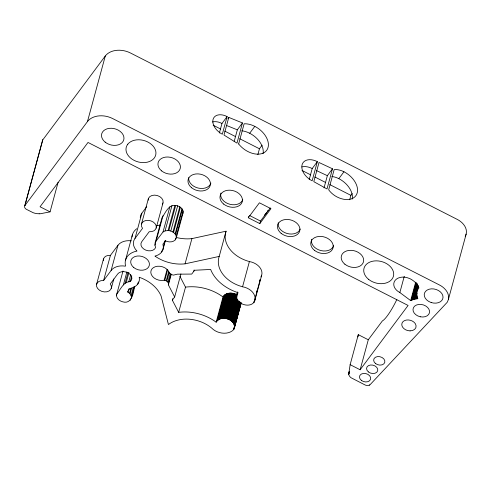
<?xml version="1.0" encoding="UTF-8"?>
<svg xmlns="http://www.w3.org/2000/svg" width="491" height="491" viewBox="0 0 491 491"><rect width="100%" height="100%" fill="white"/><g stroke="black" fill="none" stroke-linecap="round" stroke-linejoin="round"><path stroke-width="0.74" d="M176.201 237.441A33.627 24.47 15.2 0 0 191.913 238.614L226.069 231.2L219.213 256.419L185.064 263.833A33.627 24.47 15.2 0 1 154.947 256.099L155.15 256.05A15.246 11.097 15.2 0 0 161.723 251.951L162.859 249.888L163.38 247.034L162.92 244.174L165.412 240.829C168.959 242.658 174.784 242.468 176.232 238.049L176.244 236.281L183.094 211.069C182.259 207.754 178.884 205.846 175.71 205.385C168.438 204.416 165.43 212.898 161.987 217.759L155.138 242.977L154.953 245.224L155.622 247.519A7.623 5.548 15.2 0 1 145.674 250.079A7.623 5.548 15.2 0 1 141.715 241.762L149.196 231.727A7.623 5.548 15.2 0 0 156.138 225.7A7.623 5.548 15.2 0 0 145.919 220.496A7.623 5.548 15.2 0 0 142.531 228.327L134.706 238.853A15.246 11.097 15.2 0 0 136.701 250.791L136.983 251.073L136.308 251.208A19.333 14.073 15.2 0 0 127.635 256.106L127.163 256.713A19.333 14.073 15.2 0 0 125.61 265.999L125.242 266.159A15.246 11.097 15.2 0 0 111.445 270.056L103.589 280.557A7.623 5.548 15.2 0 0 96.647 286.591A7.623 5.548 15.2 0 0 106.866 291.789A7.623 5.548 15.2 0 0 110.26 283.958L117.742 273.923A7.623 5.548 15.2 0 1 128.513 273.106A7.623 5.548 15.2 0 1 130.219 281.595C123.167 281.766 120.645 289.561 116.729 294.06C115.52 297.877 119.399 301.081 122.768 301.842C131.76 304.555 133.448 292.924 134.497 286.707M176.232 238.049L183.088 212.83L183.094 211.069M131.367 298.233C131.827 295.472 129.741 292.992 127.39 291.832L129.882 288.487C132.883 287.953 135.854 286.566 137.744 284.111A15.246 11.097 15.2 0 0 139.229 277.415L139.186 277.243A33.621 24.47 15.2 0 1 161.085 295.993L168.431 324.539A30.27 22.027 15.2 0 1 211.738 328.123A13.656 9.937 15.2 0 0 233.544 329.719C238.43 320.304 220.827 313.737 216.157 322.194L215.813 321.943A39.796 28.963 15.2 0 0 178.656 312.35L172.316 300.124L174.655 296.987L168.388 284.878C169.266 282.294 166.197 280.03 163.841 280.275A9.525 6.935 15.2 0 1 151.338 274.61A9.525 6.935 15.2 0 1 157.574 266.245A9.525 6.935 15.2 0 1 169.309 272.928L170.543 274.254L173.384 275.132L177.355 274.168L191.736 274.076L194.577 270.265L210.645 269.449A39.796 28.963 15.2 0 0 237.712 292.562L238.141 292.704C231.261 301.517 248.434 309.741 254.093 302.155L257.229 290.629M350.138 364.672L360.142 369.766L368.293 339.76L358.289 334.666L350.138 364.672L348.727 374.044A5.37 3.903 15.2 0 0 348.751 374.295L348.77 374.381A6.518 4.744 15.2 0 0 350.378 377.149L350.445 377.229A6.015 4.376 15.2 0 0 350.691 377.45L350.77 377.518A5.536 4.032 15.2 0 0 351.12 377.782L364.948 384.895A3.91 2.848 15.2 0 0 365.402 385.097L365.494 385.134A4.278 3.112 15.2 0 0 369.275 385.134L369.748 384.907A4.026 2.934 15.2 0 0 370.018 384.717L370.079 384.668A3.897 2.836 15.2 0 0 370.312 384.453L447.209 302.296L448.338 299.67L466.149 234.103C467.745 227.646 462.405 221.889 456.986 219.268L130.514 53.016A19.051 13.865 15.2 0 0 105.283 56.011L42.619 140.101A3.811 2.774 15.2 0 0 42.465 141.752M357.945 336.863L358.289 334.666M448.338 299.67C449.934 293.213 444.588 287.456 439.175 284.835L112.703 118.583A19.051 13.865 15.2 0 0 87.466 121.578L24.802 205.668A3.811 2.774 15.2 0 0 25.857 208.951L26.164 209.172A3.811 2.774 15.2 0 0 26.588 209.411L33.112 212.683A12.25 8.912 15.2 0 0 39.17 213.751M24.802 205.668L42.692 139.972M24.961 205.416L42.735 139.91M39.182 213.794L39.912 213.769A8.801 6.401 15.2 0 0 40.458 213.72L50.064 211.86L58.067 182.394M87.466 121.578L105.283 56.011M96.629 284.148L103.484 258.929M103.589 280.557L110.444 255.345L118.294 244.837A15.246 11.097 15.2 0 1 131.306 240.829M111.113 270.467L117.969 245.248M111.285 288.327L113.832 278.962M125.543 260.04L132.398 234.821M116.477 295.189L122.996 271.001M135.007 238.423L141.856 213.204L146.723 206.674M123.364 284.94L126.887 271.971M125.088 283.282L128.022 272.474M141.5 223.957L148.356 198.738M126.193 282.638L128.93 272.554M128.783 281.785L130.741 274.579M130.219 281.595L131.784 275.832M128.065 292.213L129.047 288.61M129.55 293.354L130.919 288.309M130.041 293.87L131.613 288.107M131.103 295.576L133.448 286.928M130.238 300.283L130.631 298.841M131.459 297.362L134.399 286.554M137.744 284.111L138.333 281.951M156.156 228.143L163.006 202.924M154.953 245.224L155.346 243.781M155.138 242.977L156.15 240.958L163 215.739M156.15 240.958L163.024 231.961L169.874 206.742M163.024 231.961L165.105 230.887L171.96 205.668M161.723 251.951L162.116 250.508M163.38 247.034L165.142 240.553M165.105 230.887L168.075 230.537L174.925 205.318M162.859 249.888L165.399 240.522M168.075 230.537L168.861 230.604L175.71 205.385M176.244 236.281C175.606 233.648 173.249 231.887 170.8 231.04L177.65 205.821M172.936 232.022L179.786 206.803M173.569 232.452L180.424 207.233M175.134 233.955L181.983 208.736M175.526 234.514L182.376 209.301M164.166 280.201L167.106 269.393M175.312 239.872L175.704 238.43M177.073 233.385L177.662 231.224M180.013 222.576L180.602 220.416M164.804 280.287L167.744 269.479M166.234 280.772L168.775 271.406M166.866 281.14L169.217 272.499M167.891 282.079L170.242 273.432M168.481 283.178L170.831 274.53M168.388 284.878L171.328 274.07M172.316 300.124L172.709 298.681M174.655 296.987L180.921 273.935M219.379 133.012L221.975 123.45L227.112 116.563A13.337 8.789 36.7 0 0 213.045 119.442A13.337 8.789 36.7 0 0 222.319 134.215L227.112 116.563M185.064 263.833L191.913 238.614M228.781 117.41L223.988 135.05L236.987 143.12L242.468 122.946L228.781 117.41L227.928 118.558M178.656 312.35L185.512 287.137L179.872 276.267M193.724 271.413L194.117 269.97M234.201 141.365L237.331 129.833L242.468 122.946M238.651 143.967L244.131 123.793A19.051 12.557 36.7 0 1 266.024 136.768A19.051 12.557 36.7 0 1 261.415 153.738A19.051 12.557 36.7 0 1 238.644 143.961M257.855 154.647L259.451 148.779L262.12 145.201M216.157 322.194L223.006 296.981C225.799 292.292 232.482 292.28 236.772 294.747M217.108 320.936L223.964 295.717M217.366 320.654L224.215 295.435M217.648 320.384L224.497 295.165M217.949 320.132L224.798 294.913M218.268 319.887L225.117 294.674M218.605 319.666L225.455 294.447M218.961 319.457L225.811 294.238M219.336 319.26L226.185 294.041M219.722 319.089L226.578 293.87M220.134 318.929L226.983 293.71M220.551 318.788L227.401 293.569M248.286 217.734L259.42 202.801L270.94 208.669L259.807 223.601L248.286 217.734L248.63 216.476M220.981 318.665L227.836 293.446M221.423 318.561L228.278 293.348M221.877 318.481L228.732 293.262M222.343 318.413L229.193 293.195M222.816 318.371L229.665 293.152M223.288 318.34L230.144 293.121M223.773 318.334L230.623 293.115M224.258 318.346L231.114 293.127M224.749 318.383L231.599 293.164M225.24 318.432L232.09 293.213M225.731 318.506L232.581 293.287M226.216 318.591L233.072 293.379M226.707 318.702L233.556 293.483M227.186 318.831L234.041 293.612M227.664 318.978L234.514 293.759M228.131 319.138L234.986 293.925M228.597 319.322L235.447 294.103M229.045 319.518L235.901 294.299M229.487 319.733L236.343 294.514M229.923 319.966L237.484 292.047M236.404 296.368L237.607 292.127M237.208 293.974L237.601 292.532M236.594 296.386L237.38 293.501M230.34 320.206L236.993 295.711M236.588 298.227L236.975 296.785M230.739 320.47L236.809 298.135M231.132 320.74L237 299.123M231.5 321.028L237.374 299.412M231.856 321.329L237.73 299.713M232.194 321.636L237.871 300.744M232.513 321.955L238.19 301.063M232.808 322.286L238.485 301.394M254.093 302.155A13.656 9.937 15.2 0 0 242.56 286.775L249.41 261.556A30.27 22.027 15.2 0 1 226.069 231.2M259.807 223.601L260.494 221.079L270.289 207.939M233.084 322.624L238.957 301.008M233.342 322.974L239.019 302.075M233.575 323.323L239.442 301.707M233.784 323.686L239.657 302.069M233.968 324.048L239.841 302.431M234.127 324.416L240.197 302.082M234.268 324.79L240.338 302.45M234.379 325.159L240.449 302.824M234.471 325.533L240.731 302.481M233.544 329.719L234.133 327.558M234.532 325.907L240.793 302.855M233.759 329.412L234.146 327.976M234.538 326.533L240.835 303.223M233.949 329.099L241.038 302.873M234.109 328.767L241.179 302.886L234.25 328.436M253.859 302.45L254.252 301.008M256.597 292.366L257.186 290.206M259.536 281.558L260.12 279.397M257.615 289.187L260.162 279.821M254.847 300.418L261.697 275.199M309.201 179.596L312.208 168.542L317.346 161.649A14.478 9.544 36.7 0 0 302.069 164.78A14.478 9.544 36.7 0 0 312.135 180.817L317.346 161.649M324.023 187.93L327.356 175.68L332.493 168.787L319.009 162.496L313.804 181.664L327.012 188.961L332.493 168.787M349.69 199.745L350.881 195.344L352.219 193.552M348.733 373.633L349.34 371.356M348.727 374.044L349.322 371.595M348.751 374.295L349.353 372.098M399.858 292.544A11.428 8.316 15.2 0 1 394.31 281.699A11.428 8.316 15.2 0 1 406.787 277.525L410.132 278.759A17.823 12.969 15.2 0 1 418.946 287.873A17.191 12.508 15.2 0 0 417.859 298.663L414.06 299.246L410.672 300.596L399.858 292.544L404.259 276.335M410.672 300.596L415.681 282.178M411.298 300.271L416.104 282.589M411.955 299.97L416.558 283.025M412.636 299.7L417.037 283.491M413.336 299.461L417.54 283.988M414.06 299.246L417.866 285.253M414.809 299.068L418.412 285.811M415.57 298.921L417.172 293.029M416.35 298.81L417.147 295.864M417.141 298.731L417.54 297.258M466.149 234.103L465.21 236.417M241.106 303.217L240.799 303.88M182.474 214.045L183.088 212.83M141.856 213.204L141.555 213.634A15.246 11.097 15.2 0 0 140.266 217.47M249.68 133.251L254.817 126.365M352.231 199.082A19.051 12.557 36.7 0 0 338.827 178.656L343.964 171.764A19.051 12.557 36.7 0 1 357.215 192.859A19.051 12.557 36.7 0 1 337.114 196.983A16.172 10.661 36.7 0 1 328.675 189.814L334.156 169.641A16.172 10.661 36.7 0 1 343.964 171.764M368.293 339.76L382.372 320.93A22.862 4.321 -63 0 0 396.814 299.547M360.142 369.766L408.089 305.451L88.006 142.451L40.059 206.766L50.064 211.86M369.6 384.993L369.281 385.147M168.861 230.604L170.8 231.04M226.382 125.408L237.331 129.833M316.572 170.647L327.356 175.68M213.162 125.205L220.649 129.023M224.731 131.103L235.625 136.645M239.706 138.726L259.451 148.779M301.959 170.426L310.791 174.925M314.866 177.005L325.742 182.542M329.817 184.616L350.881 195.344M249.649 215.555L260.494 221.079M223.006 296.981L222.662 296.724A39.796 28.963 15.2 0 0 185.512 287.137M268.043 210.338A10.667 2.019 -63 0 1 267.233 211.621M266.705 212.4A10.667 2.019 -63 0 1 265.95 213.438M265.705 213.745A10.667 2.019 -63 0 1 265.471 214.027M265.238 214.291A10.667 2.019 -63 0 1 264.41 215.113M212.511 121.958A13.337 8.789 36.7 0 1 221.975 123.45M301.928 166.915A14.478 9.544 36.7 0 1 312.208 168.542M331.818 176.521A16.172 10.661 36.7 0 1 338.827 178.656M241.732 130.772A19.032 12.545 36.7 0 1 263.066 153.658M333.665 245.58A11.428 8.316 15.2 0 1 320.875 250.57A11.428 8.316 15.2 0 1 311.49 240.16M311.57 239.731A11.428 8.316 15.2 0 1 311.681 239.307M300.228 229.039A11.428 8.316 15.2 0 1 287.002 233.464A11.428 8.316 15.2 0 1 278.274 222.773M210.885 183.057A11.428 8.316 15.2 0 1 198.1 188.047A11.428 8.316 15.2 0 1 188.716 177.632M242.744 199.763A11.428 8.316 15.2 0 1 230.095 204.342A11.428 8.316 15.2 0 1 220.662 194.362M220.711 193.927A11.428 8.316 15.2 0 1 220.901 193.08M242.56 286.775A30.27 22.027 15.2 0 1 219.213 256.419M103.356 260.672A7.623 5.548 15.2 0 1 110.444 255.345M132.03 237.006A19.333 14.073 15.2 0 1 134.018 231.494L134.485 230.893A19.333 14.073 15.2 0 1 136.799 228.738M148.196 200.187A7.623 5.548 15.2 0 1 157.261 195.516A7.623 5.548 15.2 0 1 162.349 204.225M160.238 224.755A7.623 5.548 15.2 0 1 156.383 225.651M249.41 261.556A13.656 9.937 15.2 0 1 260.948 276.936M127.795 144.182L127.439 144.661A15.239 11.09 15.2 0 0 134.135 160.391A15.239 11.09 15.2 0 0 154.125 158.206L154.481 157.728A15.239 11.09 15.2 0 0 147.785 141.991A15.239 11.09 15.2 0 0 127.795 144.182M410.095 330.866L409.727 330.86A7.291 5.309 15.2 0 1 401.994 325.871A7.291 5.309 15.2 0 1 406.235 320.071A7.291 5.309 15.2 0 1 415.147 323.446L415.325 323.716A7.291 5.309 15.2 0 1 410.095 330.866M420.449 316.799L420.02 316.707A8.427 6.138 15.2 0 1 414.729 306.071A8.427 6.138 15.2 0 1 428.907 309.177A8.427 6.138 15.2 0 1 420.449 316.799M431.227 302.542L430.754 302.382A9.568 6.966 15.2 0 1 427.182 290.046A9.568 6.966 15.2 0 1 442.747 295.379A9.568 6.966 15.2 0 1 431.227 302.542M368.403 371.926A5.714 4.161 15.1 0 0 377.677 370.822A5.714 4.161 15.1 0 0 370.46 365.016A5.714 4.161 15.1 0 0 368.403 371.926M105.191 142.163A11.428 8.316 15.2 0 0 123.732 139.96A11.428 8.316 15.2 0 0 109.303 128.347A11.428 8.316 15.2 0 0 105.191 142.163M361.351 380.378A5.714 4.161 15.1 0 0 370.595 379.205A5.714 4.161 15.1 0 0 363.315 373.442A5.714 4.161 15.1 0 0 361.351 380.378M368.643 279.385A15.239 11.09 15.2 0 0 393.371 276.451A15.239 11.09 15.2 0 0 374.124 260.973A15.239 11.09 15.2 0 0 368.643 279.385M161.631 170.905A11.428 8.316 15.2 0 0 180.172 168.701A11.428 8.316 15.2 0 0 165.737 157.089A11.428 8.316 15.2 0 0 161.631 170.905M344.885 264.226A11.428 8.316 15.2 0 0 363.426 262.022A11.428 8.316 15.2 0 0 348.991 250.41A11.428 8.316 15.2 0 0 344.885 264.226M375.535 363.536A5.714 4.161 15.1 0 0 384.778 362.364A5.714 4.161 15.1 0 0 377.499 356.601A5.714 4.161 15.1 0 0 375.535 363.536M314.436 250.306A11.428 8.316 15.2 0 0 332.978 248.102A11.428 8.316 15.2 0 0 318.549 236.49A11.428 8.316 15.2 0 0 314.436 250.306M281.14 233.348A11.428 8.316 15.2 0 0 299.682 231.144A11.428 8.316 15.2 0 0 285.253 219.538A11.428 8.316 15.2 0 0 281.14 233.348M223.65 204.072A11.428 8.316 15.2 0 0 242.198 201.875A11.428 8.316 15.2 0 0 227.763 190.263A11.428 8.316 15.2 0 0 223.65 204.072M191.656 187.777A11.428 8.316 15.2 0 0 210.197 185.58A11.428 8.316 15.2 0 0 195.768 173.967A11.428 8.316 15.2 0 0 191.656 187.777M133.773 267.552A9.525 6.935 15.2 0 0 149.227 265.717A9.525 6.935 15.2 0 0 137.198 256.038A9.525 6.935 15.2 0 0 133.773 267.552"/></g></svg>
